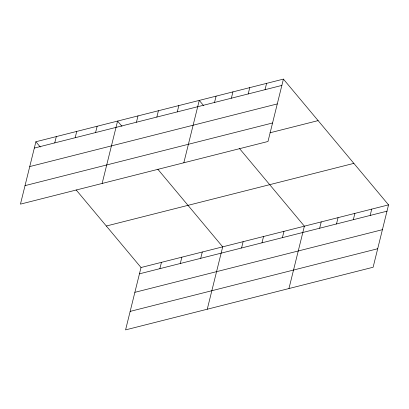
<?xml version="1.0" encoding="UTF-8"?>
<svg xmlns="http://www.w3.org/2000/svg" width="409" height="409" viewBox="0 0 409 409"><rect width="100%" height="100%" fill="white"/><g stroke="black" fill="none" stroke-linecap="round" stroke-linejoin="round"><path stroke-width="0.61" d="M35.885 141.754L20.45 204.132L267.987 141.483L283.422 79.111L35.885 141.754L40.271 147.005M54.745 142.899L56.309 136.586M75.169 137.736L76.728 131.417M95.588 132.567L97.153 126.253M102.138 183.457L117.572 121.084L121.959 126.33M136.432 122.23L137.997 115.916M156.851 117.061L158.416 110.747M177.276 111.892L178.835 105.578M76.14 189.909L141.013 267.517L125.578 329.889L373.115 267.246L388.55 204.868L283.422 79.111M183.825 162.782L199.26 100.409L203.646 105.655M159.873 268.662L161.437 262.348M214.531 102.465L216.09 96.151M180.297 263.493L181.857 257.179M231.361 98.201L232.925 91.887M200.717 258.324L202.281 252.01M248.191 93.942L249.756 87.628M207.266 309.219L222.701 246.847L157.823 169.234M265.027 89.683L266.586 83.37M241.561 247.992L243.125 241.678M261.98 242.823L263.544 236.509M282.404 237.655L283.969 231.341M288.953 288.544L304.388 226.172L239.51 148.559M319.659 228.227L321.218 221.908M336.489 223.963L338.054 217.649M353.325 219.705L354.884 213.391M370.155 215.446L371.72 209.132M34.325 148.068L281.857 85.425M29.745 166.57L277.282 103.922M25.026 185.63L272.563 122.981M270.022 132.782L318.115 120.609M106.325 226.019L353.857 163.37M141.013 267.517L388.55 204.868M139.454 273.831L386.986 211.182M134.873 292.333L382.41 229.684M130.159 311.392L377.691 248.744"/></g></svg>
